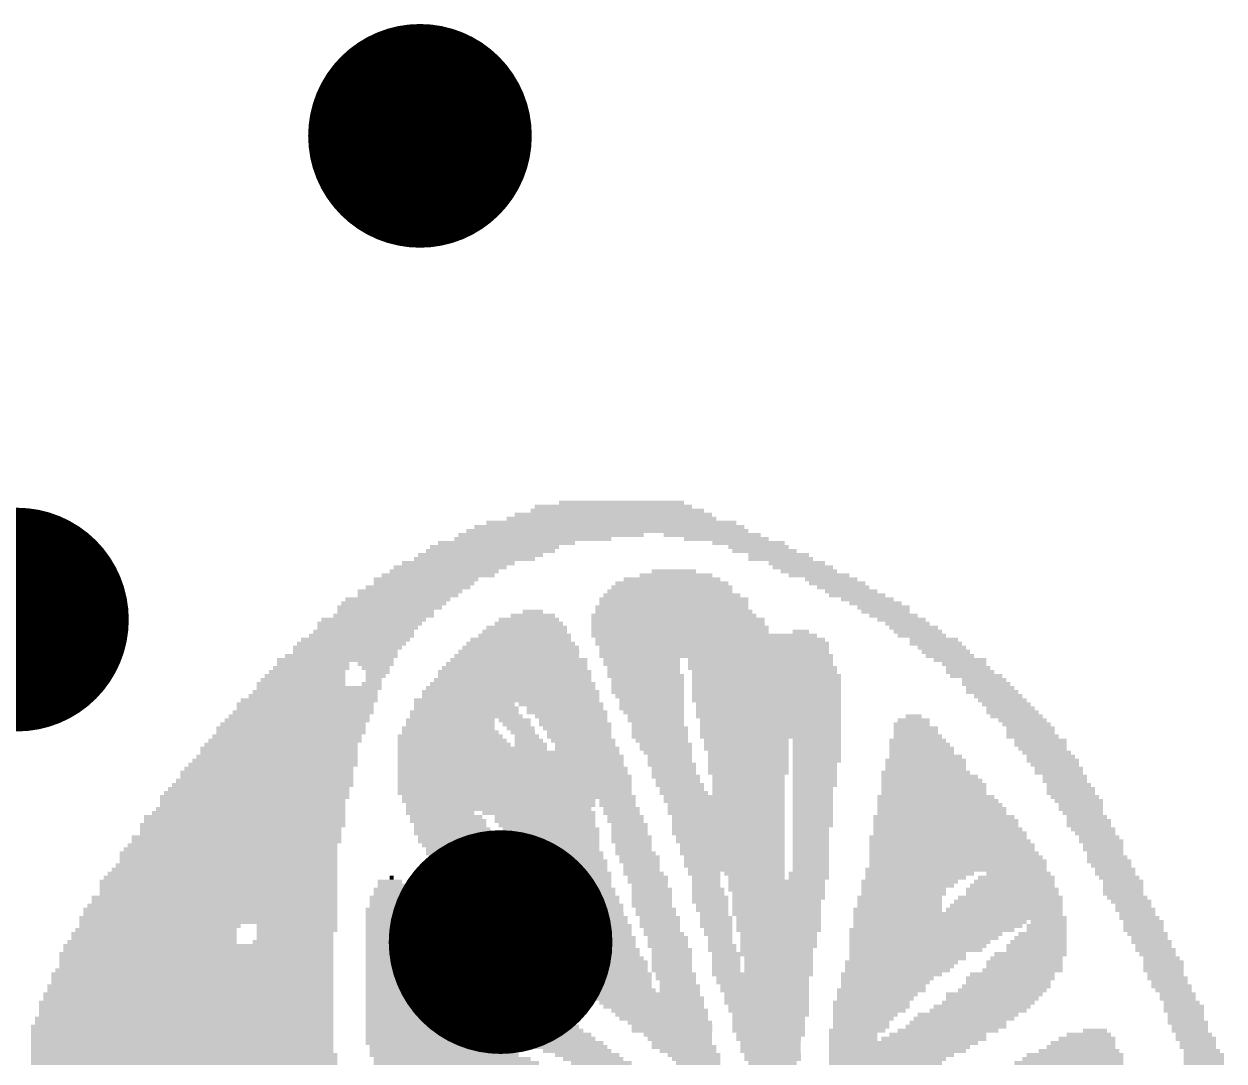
# Model space of a CAD drawing. Extents: x -2.4 to 65.5, y -2.3 to 59.9.
# Drawn here: x 39.265 to 43.047, y 14.865 to 18.132 of the extents above; entities that cross this region are included whole.
import ezdxf

# ---------------------------------------------------------------- set-up
doc = ezdxf.new("R2010")
doc.units = 0
doc.layers.add('18', color=94, linetype='CONTINUOUS')
doc.layers.add('21', color=251, linetype='CONTINUOUS')

# ---------------------------------------------------------------- blocks, each defined once
blk = doc.blocks.new('RECT')
blk.add_solid([(-0.5, -0.5), (0.5, -0.5), (-0.5, 0.5), (0.5, 0.5)])
blk = doc.blocks.new('ROUNDV')
at = {"const_width": 0.5}
blk.add_lwpolyline([(0, -0.25, 1), (0, 0.25, 1), (0, -0.25)], format="xyb", dxfattribs=at)

msp = doc.modelspace()

# ---------------------------------------------------------------- block references
at = {"layer": '18', "xscale": 0.7048, "yscale": 0.7048}
for p in [(40.513, 17.78), (39.243, 16.256), (40.767, 15.24)]:
    msp.add_blockref('ROUNDV', p, dxfattribs=at)
at = {"layer": '21', "yscale": 0.0127}
for p, xscale in [((41.1353, 16.5989), 0.5461), ((41.1226, 16.6116), 0.4953), ((41.148, 16.6243), 0.3937), ((41.1163, 16.5608), 0.7874), ((41.1163, 16.5735), 0.6604), ((41.1226, 16.5862), 0.6223), ((40.9258, 16.5227), 0.5842), ((41.1035, 16.5354), 0.889), ((41.1099, 16.5481), 0.8509), ((41.4338, 16.5227), 0.3048), ((40.748, 16.4846), 0.4064), ((40.7861, 16.4973), 0.4318), ((40.8686, 16.51), 0.4953), ((41.4782, 16.51), 0.2667), ((41.5481, 16.4973), 0.2286), ((41.5798, 16.4846), 0.1905), ((40.6845, 16.4465), 0.381), ((40.7035, 16.4592), 0.3937), ((40.7353, 16.4719), 0.4064), ((41.5988, 16.4719), 0.2032), ((41.6433, 16.4592), 0.1905), ((41.6497, 16.4465), 0.2032), ((40.5892, 16.4084), 0.3429), ((40.6083, 16.4211), 0.3556), ((40.6337, 16.4338), 0.3556), ((41.3131, 16.4084), 0.1397), ((41.7005, 16.4338), 0.1778), ((41.7195, 16.4211), 0.1905), ((41.7386, 16.4084), 0.1778), ((40.5321, 16.383), 0.3302), ((40.5257, 16.3703), 0.3175), ((40.5702, 16.3957), 0.3556), ((41.3068, 16.3703), 0.3556), ((41.3068, 16.383), 0.3048), ((41.3195, 16.3957), 0.2286), ((41.7703, 16.3957), 0.1905), ((41.8084, 16.383), 0.1651), ((41.8274, 16.3703), 0.1778), ((40.4813, 16.3449), 0.3302), ((40.4749, 16.3322), 0.3175), ((40.5067, 16.3576), 0.3302), ((41.3068, 16.3322), 0.4318), ((41.3004, 16.3449), 0.3937), ((41.3068, 16.3576), 0.381), ((41.8465, 16.3576), 0.1651), ((41.8719, 16.3449), 0.1651), ((41.891, 16.3322), 0.1778), ((40.4178, 16.2941), 0.3302), ((40.4305, 16.3068), 0.3302), ((40.4432, 16.3195), 0.3302), ((41.3068, 16.2941), 0.4826), ((41.3131, 16.3195), 0.4699), ((41.3131, 16.3068), 0.4699), ((41.9227, 16.3195), 0.1651), ((41.9481, 16.3068), 0.1651), ((41.9735, 16.2941), 0.1651), ((40.367, 16.256), 0.3302), ((40.3987, 16.2687), 0.3175), ((40.4051, 16.2814), 0.3048), ((40.8559, 16.256), 0.1905), ((40.8686, 16.2687), 0.1397), ((40.8686, 16.2814), 0.0635), ((41.3131, 16.2687), 0.5207), ((41.3258, 16.256), 0.5461), ((41.3131, 16.2814), 0.4953), ((41.9798, 16.2814), 0.1524), ((42.0053, 16.2687), 0.1524), ((42.0307, 16.256), 0.1524), ((40.3352, 16.2179), 0.3175), ((40.3543, 16.2433), 0.3302), ((40.3479, 16.2306), 0.3175), ((40.8432, 16.2179), 0.2667), ((40.8496, 16.2306), 0.254), ((40.8559, 16.2433), 0.2159), ((41.3321, 16.2306), 0.5588), ((41.3321, 16.2179), 0.5588), ((41.3258, 16.2433), 0.5461), ((41.7131, 16.2179), 0.0508), ((42.0497, 16.2433), 0.1397), ((42.0688, 16.2306), 0.1524), ((42.0815, 16.2179), 0.1524), ((40.2971, 16.1798), 0.3429), ((40.3098, 16.1925), 0.3429), ((40.3289, 16.2052), 0.3302), ((40.8305, 16.1798), 0.3429), ((40.8305, 16.1925), 0.3175), ((40.8432, 16.2052), 0.2921), ((41.4083, 16.2052), 0.7112), ((41.4274, 16.1925), 0.7239), ((41.4338, 16.1798), 0.7366), ((42.0941, 16.2052), 0.1524), ((42.1322, 16.1925), 0.1524), ((42.1386, 16.1798), 0.1651), ((40.2654, 16.1417), 0.3556), ((40.2844, 16.1671), 0.3429), ((40.2781, 16.1544), 0.3302), ((40.8178, 16.1417), 0.3937), ((40.8242, 16.1544), 0.381), ((40.8305, 16.1671), 0.3683), ((41.4464, 16.1417), 0.7366), ((41.4401, 16.1671), 0.7239), ((41.4401, 16.1544), 0.7239), ((42.1577, 16.1671), 0.1524), ((42.1703, 16.1544), 0.1524), ((42.1831, 16.1417), 0.1524), ((40.1701, 16.1036), 0.2413), ((40.2463, 16.129), 0.3683), ((40.1765, 16.1163), 0.2286), ((40.3733, 16.1163), 0.1143), ((40.3733, 16.1036), 0.0889), ((40.8115, 16.1036), 0.4572), ((40.8178, 16.1163), 0.4445), ((40.8242, 16.129), 0.4318), ((41.2115, 16.129), 0.2413), ((41.2115, 16.1163), 0.2413), ((41.2178, 16.1036), 0.2286), ((41.5862, 16.129), 0.4572), ((41.5862, 16.1163), 0.4572), ((41.5925, 16.1036), 0.4699), ((42.2148, 16.129), 0.1651), ((42.2275, 16.1163), 0.1397), ((42.2402, 16.1036), 0.1397), ((40.1447, 16.0655), 0.2667), ((40.1511, 16.0782), 0.254), ((40.1574, 16.0909), 0.2413), ((40.3733, 16.0782), 0.0635), ((40.3797, 16.0909), 0.0762), ((40.367, 16.0655), 0.0508), ((40.8051, 16.0655), 0.4953), ((40.8115, 16.0909), 0.4826), ((40.8115, 16.0782), 0.4826), ((41.2178, 16.0909), 0.2286), ((41.2242, 16.0782), 0.2413), ((41.2306, 16.0655), 0.2286), ((41.5988, 16.0909), 0.4572), ((41.6052, 16.0782), 0.4699), ((41.6052, 16.0655), 0.4699), ((42.2465, 16.0909), 0.1524), ((42.2656, 16.0782), 0.1651), ((42.291, 16.0655), 0.1397), ((40.1828, 16.0274), 0.3937), ((40.1384, 16.0528), 0.2794), ((40.1955, 16.0401), 0.3937), ((40.3606, 16.0528), 0.0635), ((40.7988, 16.0274), 0.5588), ((40.7988, 16.0401), 0.5334), ((40.8051, 16.0528), 0.5207), ((41.2306, 16.0528), 0.2286), ((41.2306, 16.0401), 0.2286), ((41.2306, 16.0274), 0.2286), ((41.6052, 16.0528), 0.4699), ((41.6052, 16.0401), 0.4699), ((41.6052, 16.0274), 0.4699), ((42.2974, 16.0528), 0.1524), ((42.3101, 16.0401), 0.1524), ((42.3164, 16.0274), 0.1651), ((40.1638, 16.002), 0.4318), ((40.1765, 16.0147), 0.4064), ((40.7861, 16.002), 0.5842), ((40.7988, 16.0147), 0.5588), ((41.2369, 16.0147), 0.2159), ((41.2433, 16.002), 0.2032), ((41.6052, 16.0147), 0.4699), ((41.6052, 16.002), 0.4699), ((42.3355, 16.0147), 0.1524), ((42.3482, 16.002), 0.1524), ((40.1447, 15.9639), 0.4445), ((40.1511, 15.9893), 0.4318), ((40.1511, 15.9766), 0.4318), ((40.6527, 15.9639), 0.3429), ((40.6527, 15.9893), 0.3175), ((40.6591, 15.9766), 0.3302), ((40.9575, 15.9893), 0.2667), ((40.9702, 15.9766), 0.2413), ((40.9766, 15.9639), 0.254), ((41.2433, 15.9893), 0.2032), ((41.2433, 15.9766), 0.2032), ((41.2496, 15.9639), 0.1905), ((41.6116, 15.9893), 0.4572), ((41.6116, 15.9766), 0.4572), ((41.6116, 15.9639), 0.4572), ((42.3608, 15.9893), 0.1524), ((42.3736, 15.9766), 0.1524), ((42.3799, 15.9639), 0.1651), ((40.113, 15.9258), 0.4572), ((40.1257, 15.9385), 0.4572), ((40.132, 15.9512), 0.4445), ((40.6083, 15.9385), 0.2794), ((40.6083, 15.9258), 0.2794), ((40.6591, 15.9512), 0.3556), ((40.8115, 15.9385), 0.1016), ((40.8178, 15.9258), 0.0889), ((40.9893, 15.9512), 0.2286), ((40.9956, 15.9385), 0.2159), ((41.002, 15.9258), 0.2286), ((41.2559, 15.9512), 0.1778), ((41.2559, 15.9385), 0.1778), ((41.2623, 15.9258), 0.1651), ((41.6116, 15.9512), 0.4572), ((41.6179, 15.9385), 0.4445), ((41.6179, 15.9258), 0.4445), ((42.0624, 15.9258), 0.1143), ((42.0688, 15.9385), 0.1016), ((42.0688, 15.9512), 0.0508), ((42.3926, 15.9512), 0.1651), ((42.4117, 15.9385), 0.1524), ((42.4244, 15.9258), 0.1524), ((40.0939, 15.8877), 0.4699), ((40.1066, 15.9131), 0.4699), ((40.1066, 15.9004), 0.4699), ((40.6083, 15.8877), 0.3302), ((40.6019, 15.9131), 0.2921), ((40.6083, 15.9004), 0.3048), ((40.8305, 15.9131), 0.0889), ((40.8369, 15.9004), 0.0762), ((40.8496, 15.8877), 0.0762), ((41.0083, 15.9131), 0.2159), ((41.0147, 15.9004), 0.2032), ((41.0147, 15.8877), 0.2032), ((41.2687, 15.9131), 0.1778), ((41.2687, 15.9004), 0.1778), ((41.2687, 15.8877), 0.1778), ((41.6179, 15.9131), 0.4445), ((41.6179, 15.9004), 0.4445), ((41.6179, 15.8877), 0.4445), ((42.0751, 15.9131), 0.1397), ((42.0751, 15.9004), 0.1397), ((42.0815, 15.8877), 0.1524), ((42.437, 15.9131), 0.1524), ((42.437, 15.9004), 0.1524), ((42.4434, 15.8877), 0.1651), ((40.0685, 15.8496), 0.4953), ((40.0749, 15.8623), 0.4826), ((40.0876, 15.875), 0.4826), ((40.6146, 15.875), 0.3429), ((40.621, 15.8623), 0.3556), ((40.6781, 15.8496), 0.4699), ((40.8559, 15.875), 0.0889), ((40.8623, 15.8623), 0.1016), ((41.0273, 15.875), 0.2032), ((41.0337, 15.8623), 0.1905), ((41.0401, 15.8496), 0.2032), ((41.275, 15.875), 0.1651), ((41.2877, 15.8623), 0.1651), ((41.2877, 15.8496), 0.1651), ((41.5417, 15.875), 0.2667), ((41.5417, 15.8623), 0.2667), ((41.5417, 15.8496), 0.2667), ((41.764, 15.875), 0.1524), ((41.764, 15.8623), 0.1524), ((41.764, 15.8496), 0.1524), ((42.0941, 15.8496), 0.2032), ((42.0815, 15.875), 0.1778), ((42.0878, 15.8623), 0.1905), ((42.4688, 15.875), 0.1651), ((42.4688, 15.8623), 0.1651), ((42.4751, 15.8496), 0.1524), ((40.0558, 15.8115), 0.5207), ((40.0622, 15.8242), 0.508), ((40.0685, 15.8369), 0.4953), ((40.7924, 15.8369), 0.6985), ((40.7988, 15.8242), 0.7112), ((40.7988, 15.8115), 0.7112), ((41.294, 15.8369), 0.1524), ((41.3004, 15.8242), 0.1397), ((41.3004, 15.8115), 0.1397), ((41.5481, 15.8369), 0.254), ((41.5481, 15.8242), 0.254), ((41.5481, 15.8115), 0.254), ((41.764, 15.8369), 0.1524), ((41.764, 15.8242), 0.1524), ((41.764, 15.8115), 0.1524), ((42.1069, 15.8115), 0.254), ((42.0941, 15.8369), 0.2032), ((42.1069, 15.8242), 0.2286), ((42.4879, 15.8369), 0.1524), ((42.5006, 15.8242), 0.1524), ((42.5069, 15.8115), 0.1651), ((40.0304, 15.7734), 0.5461), ((40.0368, 15.7861), 0.5334), ((40.0495, 15.7988), 0.5334), ((40.7988, 15.7988), 0.7112), ((40.8051, 15.7861), 0.7239), ((40.8051, 15.7734), 0.7239), ((41.3068, 15.7988), 0.1524), ((41.3131, 15.7861), 0.1397), ((41.3131, 15.7734), 0.1397), ((41.5481, 15.7988), 0.254), ((41.5481, 15.7861), 0.254), ((41.5481, 15.7734), 0.254), ((41.7576, 15.7988), 0.1397), ((41.7576, 15.7861), 0.1397), ((41.7576, 15.7734), 0.1397), ((42.1069, 15.7734), 0.2794), ((42.1069, 15.7988), 0.254), ((42.1069, 15.7861), 0.254), ((42.5132, 15.7988), 0.1524), ((42.526, 15.7861), 0.1524), ((42.526, 15.7734), 0.1524), ((40.0177, 15.7353), 0.5715), ((40.0241, 15.748), 0.5588), ((40.0304, 15.7607), 0.5461), ((40.8115, 15.7607), 0.7366), ((40.8115, 15.748), 0.7366), ((40.8115, 15.7353), 0.7366), ((41.3195, 15.7607), 0.1524), ((41.3258, 15.748), 0.1397), ((41.3321, 15.7353), 0.1524), ((41.5481, 15.7607), 0.2286), ((41.5481, 15.748), 0.2286), ((41.5481, 15.7353), 0.2286), ((41.7576, 15.7607), 0.1397), ((41.7576, 15.748), 0.1397), ((41.7576, 15.7353), 0.1397), ((42.1322, 15.7353), 0.3302), ((42.1196, 15.7607), 0.3048), ((42.1259, 15.748), 0.3175), ((42.545, 15.7607), 0.1397), ((42.545, 15.748), 0.1397), ((42.5577, 15.7353), 0.1397), ((39.9923, 15.6972), 0.5969), ((39.9987, 15.7099), 0.5842), ((40.005, 15.7226), 0.5715), ((40.8115, 15.7226), 0.7366), ((40.8115, 15.7099), 0.7366), ((40.8242, 15.6972), 0.7366), ((41.3385, 15.7226), 0.1397), ((41.3449, 15.7099), 0.1524), ((41.4719, 15.6972), 0.381), ((41.5481, 15.7226), 0.2286), ((41.5481, 15.7099), 0.2286), ((41.7512, 15.7226), 0.127), ((41.7512, 15.7099), 0.127), ((41.7512, 15.6972), 0.127), ((42.1386, 15.6972), 0.3683), ((42.1322, 15.7226), 0.3302), ((42.1322, 15.7099), 0.3302), ((42.5641, 15.7226), 0.1524), ((42.5641, 15.7099), 0.1524), ((42.5768, 15.6972), 0.1524), ((39.9796, 15.6591), 0.5969), ((39.986, 15.6845), 0.5842), ((39.986, 15.6718), 0.5842), ((40.7607, 15.6845), 0.6096), ((40.767, 15.6718), 0.5969), ((40.7607, 15.6591), 0.5842), ((41.1353, 15.6845), 0.1143), ((41.1353, 15.6718), 0.1143), ((41.148, 15.6591), 0.1143), ((41.4719, 15.6845), 0.381), ((41.4782, 15.6718), 0.3683), ((41.4782, 15.6591), 0.3683), ((41.7512, 15.6845), 0.127), ((41.7512, 15.6718), 0.127), ((41.7512, 15.6591), 0.127), ((42.145, 15.6845), 0.381), ((42.1513, 15.6718), 0.3937), ((42.1577, 15.6591), 0.4064), ((42.5894, 15.6845), 0.1524), ((42.5958, 15.6718), 0.1397), ((42.5958, 15.6591), 0.1397), ((39.9606, 15.6337), 0.635), ((39.9606, 15.621), 0.635), ((39.9733, 15.6464), 0.6096), ((40.5765, 15.6464), 0.2159), ((40.5956, 15.6337), 0.2286), ((40.6019, 15.621), 0.2413), ((40.8877, 15.6464), 0.3556), ((40.9067, 15.6337), 0.3175), ((40.9067, 15.621), 0.3175), ((41.148, 15.6464), 0.1143), ((41.1607, 15.6337), 0.1143), ((41.1607, 15.621), 0.1143), ((41.4782, 15.6464), 0.3683), ((41.4845, 15.6337), 0.3556), ((41.4845, 15.621), 0.3556), ((41.7512, 15.6464), 0.127), ((41.7512, 15.6337), 0.127), ((41.7512, 15.621), 0.127), ((42.164, 15.6337), 0.4445), ((42.1703, 15.621), 0.4572), ((42.1577, 15.6464), 0.4064), ((42.6022, 15.6464), 0.127), ((42.6212, 15.621), 0.1397), ((42.6149, 15.6337), 0.127), ((39.9542, 15.6083), 0.6477), ((39.9479, 15.5956), 0.635), ((39.9479, 15.5829), 0.635), ((40.6083, 15.6083), 0.2286), ((40.6146, 15.5956), 0.2413), ((40.621, 15.5829), 0.254), ((40.9131, 15.6083), 0.3048), ((40.9258, 15.5956), 0.3048), ((40.9321, 15.5829), 0.2921), ((41.1734, 15.6083), 0.1143), ((41.1734, 15.5956), 0.1143), ((41.1734, 15.5829), 0.1143), ((41.4845, 15.6083), 0.3556), ((41.4845, 15.5956), 0.3556), ((41.4845, 15.5829), 0.3556), ((41.7512, 15.6083), 0.127), ((41.7449, 15.5956), 0.1143), ((41.7449, 15.5829), 0.1143), ((42.1703, 15.6083), 0.4572), ((42.1767, 15.5956), 0.4699), ((42.1831, 15.5829), 0.4826), ((42.6212, 15.6083), 0.1397), ((42.6339, 15.5956), 0.1397), ((42.6403, 15.5829), 0.127), ((39.9225, 15.5448), 0.6604), ((39.9352, 15.5702), 0.6604), ((39.9352, 15.5575), 0.6604), ((40.6337, 15.5702), 0.254), ((40.64, 15.5575), 0.2667), ((40.6527, 15.5448), 0.2667), ((40.9448, 15.5702), 0.2667), ((40.9448, 15.5575), 0.2667), ((40.9512, 15.5448), 0.254), ((41.1797, 15.5702), 0.127), ((41.1797, 15.5575), 0.127), ((41.1861, 15.5448), 0.1143), ((41.4909, 15.5702), 0.3429), ((41.4909, 15.5575), 0.3429), ((41.4973, 15.5448), 0.3302), ((41.7449, 15.5702), 0.1143), ((41.7449, 15.5575), 0.1143), ((41.7449, 15.5448), 0.1143), ((42.1767, 15.5702), 0.4953), ((42.1894, 15.5448), 0.5207), ((42.1831, 15.5575), 0.508), ((42.6593, 15.5575), 0.1397), ((42.653, 15.5702), 0.127), ((42.6656, 15.5448), 0.127), ((39.9098, 15.5194), 0.6858), ((39.9098, 15.5067), 0.6858), ((39.9161, 15.5321), 0.6731), ((40.6654, 15.5321), 0.2667), ((40.6654, 15.5194), 0.2667), ((40.6845, 15.5067), 0.254), ((40.9512, 15.5321), 0.254), ((40.9639, 15.5194), 0.254), ((40.9702, 15.5067), 0.2413), ((41.1861, 15.5321), 0.1143), ((41.1925, 15.5194), 0.127), ((41.2052, 15.5067), 0.127), ((41.4973, 15.5321), 0.3302), ((41.4973, 15.5194), 0.3302), ((41.5036, 15.5067), 0.3175), ((41.7449, 15.5321), 0.1143), ((41.7449, 15.5194), 0.1143), ((41.7449, 15.5067), 0.1143), ((42.1894, 15.5321), 0.5207), ((42.1958, 15.5194), 0.5334), ((42.2021, 15.5067), 0.5461), ((42.6656, 15.5321), 0.127), ((42.672, 15.5194), 0.1143), ((42.6784, 15.5067), 0.127), ((39.8971, 15.4686), 0.7112), ((39.9034, 15.4813), 0.6985), ((39.9098, 15.494), 0.6858), ((40.6908, 15.494), 0.2667), ((40.7035, 15.4813), 0.2667), ((40.7162, 15.4686), 0.2667), ((40.9766, 15.494), 0.254), ((40.9829, 15.4813), 0.2413), ((40.9893, 15.4686), 0.2286), ((41.2052, 15.494), 0.127), ((41.2115, 15.4813), 0.1143), ((41.2115, 15.4686), 0.1143), ((41.5036, 15.494), 0.3175), ((41.5036, 15.4813), 0.3175), ((41.51, 15.4686), 0.3048), ((41.7449, 15.494), 0.1143), ((41.7449, 15.4813), 0.1143), ((41.7449, 15.4686), 0.1143), ((42.2021, 15.4686), 0.5715), ((42.2084, 15.494), 0.5588), ((42.2084, 15.4813), 0.5588), ((42.6847, 15.494), 0.1397), ((42.6911, 15.4813), 0.127), ((42.7037, 15.4686), 0.127), ((39.878, 15.4305), 0.7493), ((39.8844, 15.4432), 0.7366), ((39.8907, 15.4559), 0.7239), ((40.4178, 15.4305), 0.0762), ((40.4241, 15.4432), 0.0127), ((40.8559, 15.4559), 0.5207), ((40.8686, 15.4432), 0.4953), ((40.8686, 15.4305), 0.4953), ((41.2178, 15.4559), 0.127), ((41.2306, 15.4432), 0.127), ((41.2306, 15.4305), 0.127), ((41.4083, 15.4559), 0.1016), ((41.4147, 15.4432), 0.0889), ((41.4147, 15.4305), 0.0889), ((41.5671, 15.4559), 0.1905), ((41.6369, 15.4305), 0.3048), ((41.5735, 15.4432), 0.1778), ((41.7386, 15.4559), 0.127), ((41.7386, 15.4432), 0.127), ((42.056, 15.4305), 0.3048), ((42.0878, 15.4559), 0.3429), ((42.0751, 15.4432), 0.3175), ((42.3863, 15.4305), 0.254), ((42.3926, 15.4432), 0.2413), ((42.3989, 15.4559), 0.2032), ((42.7037, 15.4559), 0.127), ((42.7165, 15.4432), 0.127), ((42.7292, 15.4305), 0.127), ((39.878, 15.4178), 0.7493), ((39.878, 15.4051), 0.7493), ((39.878, 15.3924), 0.7493), ((40.4368, 15.3924), 0.1397), ((40.4305, 15.4051), 0.127), ((40.4305, 15.4178), 0.1016), ((40.875, 15.4178), 0.4826), ((40.894, 15.4051), 0.4699), ((40.9004, 15.3924), 0.4572), ((41.2369, 15.4178), 0.1143), ((41.2433, 15.4051), 0.127), ((41.2433, 15.3924), 0.127), ((41.4147, 15.4178), 0.0889), ((41.4211, 15.4051), 0.1016), ((41.4211, 15.3924), 0.1016), ((41.6369, 15.4178), 0.3048), ((41.6369, 15.4051), 0.3048), ((41.6433, 15.3924), 0.2921), ((42.0497, 15.4178), 0.2921), ((42.037, 15.4051), 0.2667), ((42.037, 15.3924), 0.2667), ((42.3799, 15.4051), 0.2921), ((42.3799, 15.3924), 0.2921), ((42.3799, 15.4178), 0.2667), ((42.7292, 15.4178), 0.127), ((42.7292, 15.4051), 0.127), ((42.7292, 15.3924), 0.127), ((39.859, 15.3543), 0.7874), ((39.8653, 15.3797), 0.7747), ((39.8653, 15.367), 0.7747), ((40.4432, 15.3797), 0.1778), ((40.4559, 15.367), 0.2032), ((40.4559, 15.3543), 0.2032), ((40.9131, 15.3797), 0.4572), ((40.9194, 15.367), 0.4445), ((40.9321, 15.3543), 0.4445), ((41.2433, 15.3797), 0.127), ((41.2433, 15.367), 0.127), ((41.2433, 15.3543), 0.127), ((41.4274, 15.3797), 0.1143), ((41.4274, 15.367), 0.1143), ((41.4338, 15.3543), 0.1016), ((41.6369, 15.367), 0.2794), ((41.6369, 15.3543), 0.2794), ((41.6433, 15.3797), 0.2921), ((42.0243, 15.3797), 0.2667), ((42.0243, 15.367), 0.2667), ((42.0243, 15.3543), 0.2667), ((42.3608, 15.3543), 0.3556), ((42.3672, 15.367), 0.3429), ((42.3736, 15.3797), 0.3302), ((42.7418, 15.3797), 0.127), ((42.7546, 15.367), 0.127), ((42.7609, 15.3543), 0.1143), ((39.8463, 15.3162), 0.8128), ((39.8526, 15.3416), 0.8001), ((39.8526, 15.3289), 0.8001), ((40.4749, 15.3162), 0.2667), ((40.4559, 15.3416), 0.2286), ((40.4622, 15.3289), 0.2413), ((40.9448, 15.3416), 0.4191), ((40.9512, 15.3289), 0.4064), ((40.9639, 15.3162), 0.4064), ((41.2559, 15.3416), 0.127), ((41.2559, 15.3289), 0.127), ((41.2687, 15.3162), 0.127), ((41.4338, 15.3416), 0.1016), ((41.4464, 15.3162), 0.1016), ((41.4401, 15.3289), 0.0889), ((41.6369, 15.3416), 0.2794), ((41.6369, 15.3289), 0.2794), ((41.6433, 15.3162), 0.2667), ((42.0179, 15.3416), 0.2794), ((42.2084, 15.3289), 0.6604), ((42.2148, 15.3162), 0.6731), ((42.3545, 15.3416), 0.3683), ((42.7673, 15.3416), 0.127), ((42.7799, 15.3162), 0.127), ((42.7736, 15.3289), 0.1143), ((39.6812, 15.2781), 0.508), ((39.8463, 15.3035), 0.8128), ((39.6939, 15.2908), 0.508), ((40.1257, 15.2908), 0.254), ((40.1257, 15.2781), 0.254), ((40.4876, 15.2908), 0.2921), ((40.4813, 15.3035), 0.2794), ((40.494, 15.2781), 0.3048), ((40.9766, 15.3035), 0.381), ((40.9893, 15.2908), 0.381), ((40.9956, 15.2781), 0.3683), ((41.2687, 15.3035), 0.127), ((41.2687, 15.2908), 0.127), ((41.275, 15.2781), 0.1143), ((41.4464, 15.3035), 0.1016), ((41.4464, 15.2908), 0.1016), ((41.4528, 15.2781), 0.0889), ((41.6433, 15.3035), 0.2667), ((41.6433, 15.2908), 0.2667), ((41.6433, 15.2781), 0.2667), ((42.1259, 15.2781), 0.5207), ((42.1513, 15.3035), 0.5461), ((42.145, 15.2908), 0.5334), ((42.4879, 15.2908), 0.127), ((42.4879, 15.2781), 0.127), ((42.4942, 15.3035), 0.1143), ((42.7927, 15.3035), 0.127), ((42.7927, 15.2908), 0.127), ((42.7927, 15.2781), 0.127), ((39.6684, 15.24), 0.5334), ((39.6748, 15.2654), 0.5207), ((39.6748, 15.2527), 0.5207), ((40.113, 15.24), 0.254), ((40.1193, 15.2654), 0.2413), ((40.1193, 15.2527), 0.2413), ((40.513, 15.2527), 0.3429), ((40.513, 15.24), 0.3429), ((40.5067, 15.2654), 0.3302), ((41.002, 15.2654), 0.3556), ((41.021, 15.2527), 0.3429), ((41.021, 15.24), 0.3429), ((41.2814, 15.2654), 0.127), ((41.294, 15.2527), 0.127), ((41.294, 15.24), 0.127), ((41.4528, 15.2654), 0.0889), ((41.4592, 15.2527), 0.0762), ((41.4592, 15.24), 0.0762), ((41.6433, 15.2654), 0.2413), ((41.6433, 15.2527), 0.2413), ((41.6433, 15.24), 0.2413), ((42.1005, 15.2527), 0.4699), ((42.0878, 15.24), 0.4445), ((42.1069, 15.2654), 0.4826), ((42.4625, 15.24), 0.1778), ((42.4688, 15.2527), 0.1651), ((42.4751, 15.2654), 0.1524), ((42.8054, 15.2654), 0.127), ((42.818, 15.24), 0.127), ((42.8117, 15.2527), 0.1143), ((39.8082, 15.2019), 0.8636), ((39.8145, 15.2273), 0.8509), ((39.8145, 15.2146), 0.8509), ((40.5257, 15.2146), 0.3683), ((40.5194, 15.2273), 0.3556), ((40.5384, 15.2019), 0.3937), ((41.0337, 15.2273), 0.3175), ((41.0401, 15.2146), 0.3302), ((41.0528, 15.2019), 0.3048), ((41.294, 15.2273), 0.127), ((41.3068, 15.2146), 0.127), ((41.3068, 15.2019), 0.127), ((41.4655, 15.2273), 0.0889), ((41.4655, 15.2146), 0.0889), ((41.5925, 15.2019), 0.3175), ((41.6369, 15.2146), 0.2286), ((41.6433, 15.2273), 0.2413), ((42.0751, 15.2146), 0.4191), ((42.0497, 15.2019), 0.3683), ((42.0815, 15.2273), 0.4318), ((42.437, 15.2019), 0.2286), ((42.4561, 15.2273), 0.1905), ((42.4561, 15.2146), 0.1905), ((42.8244, 15.2273), 0.1143), ((42.8308, 15.2146), 0.127), ((42.8371, 15.2019), 0.1143), ((39.8082, 15.1892), 0.8636), ((39.8082, 15.1765), 0.8636), ((39.8082, 15.1638), 0.8636), ((40.5511, 15.1765), 0.4191), ((40.5448, 15.1892), 0.4064), ((40.5575, 15.1638), 0.4318), ((41.0654, 15.1892), 0.3048), ((41.0845, 15.1765), 0.2921), ((41.0845, 15.1638), 0.2921), ((41.3068, 15.1892), 0.127), ((41.3068, 15.1765), 0.127), ((41.3068, 15.1638), 0.127), ((41.4782, 15.1892), 0.0889), ((41.4782, 15.1765), 0.0889), ((41.4782, 15.1638), 0.0889), ((41.6433, 15.1892), 0.2159), ((41.6433, 15.1765), 0.2159), ((41.6433, 15.1638), 0.2159), ((42.0243, 15.1638), 0.3429), ((42.0307, 15.1765), 0.3556), ((42.0497, 15.1892), 0.3683), ((42.418, 15.1765), 0.2413), ((42.418, 15.1638), 0.2413), ((42.4244, 15.1892), 0.2286), ((42.8561, 15.1765), 0.127), ((42.8561, 15.1638), 0.127), ((42.8498, 15.1892), 0.1143), ((39.7955, 15.1384), 0.889), ((39.7955, 15.1257), 0.889), ((39.8018, 15.1511), 0.8763), ((40.5638, 15.1511), 0.4445), ((40.5765, 15.1384), 0.4699), ((40.5765, 15.1257), 0.4699), ((41.0909, 15.1511), 0.2794), ((41.1163, 15.1384), 0.254), ((41.1163, 15.1257), 0.254), ((41.3068, 15.1511), 0.127), ((41.3195, 15.1384), 0.127), ((41.3195, 15.1257), 0.127), ((41.4782, 15.1511), 0.0889), ((41.5925, 15.1384), 0.3175), ((41.5925, 15.1257), 0.2921), ((41.6433, 15.1511), 0.2159), ((41.9862, 15.1257), 0.2921), ((41.9989, 15.1384), 0.3175), ((42.0179, 15.1511), 0.3302), ((42.3736, 15.1257), 0.2794), ((42.3799, 15.1384), 0.2667), ((42.4117, 15.1511), 0.254), ((42.8561, 15.1511), 0.127), ((42.8625, 15.1384), 0.1143), ((42.8689, 15.1257), 0.127), ((39.7891, 15.1003), 0.9017), ((39.7891, 15.0876), 0.9017), ((39.7955, 15.113), 0.889), ((40.5892, 15.113), 0.4953), ((40.6019, 15.0876), 0.5207), ((40.5956, 15.1003), 0.508), ((41.1226, 15.113), 0.2413), ((41.129, 15.1003), 0.2286), ((41.148, 15.0876), 0.2159), ((41.3321, 15.1003), 0.127), ((41.3321, 15.0876), 0.127), ((41.3258, 15.113), 0.1143), ((41.5925, 15.113), 0.2921), ((41.5988, 15.1003), 0.2794), ((41.5988, 15.0876), 0.2794), ((41.9672, 15.0876), 0.2794), ((41.9798, 15.113), 0.2794), ((41.9735, 15.1003), 0.2667), ((42.3482, 15.0876), 0.2794), ((42.3608, 15.1003), 0.2794), ((42.3672, 15.113), 0.2667), ((42.8752, 15.113), 0.1143), ((42.8816, 15.1003), 0.127), ((42.8879, 15.0876), 0.1143), ((39.7764, 15.0495), 0.9271), ((39.7828, 15.0749), 0.9144), ((39.7828, 15.0622), 0.9144), ((40.6273, 15.0495), 0.5715), ((40.6146, 15.0749), 0.5461), ((40.621, 15.0622), 0.5588), ((41.2242, 15.0749), 0.3429), ((41.2369, 15.0622), 0.3429), ((41.2433, 15.0495), 0.3302), ((41.6052, 15.0749), 0.2667), ((41.6052, 15.0622), 0.2667), ((41.6052, 15.0495), 0.2667), ((41.9354, 15.0495), 0.2413), ((41.9481, 15.0622), 0.2413), ((41.9545, 15.0749), 0.254), ((42.3037, 15.0495), 0.2921), ((42.3227, 15.0749), 0.3048), ((42.3164, 15.0622), 0.2921), ((42.9006, 15.0749), 0.1143), ((42.9006, 15.0622), 0.1143), ((42.9133, 15.0495), 0.1143), ((39.7764, 15.0368), 0.9271), ((39.7764, 15.0241), 0.9271), ((39.7764, 15.0114), 0.9271), ((40.64, 15.0241), 0.5969), ((40.6337, 15.0368), 0.5842), ((40.6591, 15.0114), 0.635), ((41.2496, 15.0368), 0.3175), ((41.2687, 15.0241), 0.3048), ((41.275, 15.0114), 0.2921), ((41.6116, 15.0368), 0.254), ((41.6116, 15.0241), 0.254), ((41.6179, 15.0114), 0.2413), ((41.9354, 15.0368), 0.2413), ((41.9291, 15.0241), 0.2286), ((41.9164, 15.0114), 0.2032), ((42.2402, 15.0114), 0.3175), ((42.272, 15.0241), 0.3048), ((42.2846, 15.0368), 0.3048), ((42.9197, 15.0368), 0.127), ((42.9197, 15.0241), 0.127), ((42.926, 15.0114), 0.1143), ((39.7637, 14.9733), 0.9525), ((39.7701, 14.9987), 0.9398), ((39.7701, 14.986), 0.9398), ((40.6654, 14.9987), 0.6477), ((40.6654, 14.986), 0.6477), ((40.6781, 14.9733), 0.6731), ((41.2814, 14.9987), 0.2794), ((41.3004, 14.986), 0.2667), ((41.3068, 14.9733), 0.254), ((41.6116, 14.9987), 0.2286), ((41.6116, 14.986), 0.2286), ((41.6116, 14.9733), 0.2286), ((41.91, 14.9987), 0.1905), ((41.9036, 14.986), 0.1778), ((41.9036, 14.9733), 0.1778), ((42.2021, 14.9733), 0.3175), ((42.2084, 14.986), 0.3048), ((42.2275, 14.9987), 0.3175), ((42.9323, 14.986), 0.127), ((42.926, 14.9987), 0.1143), ((42.9387, 14.9733), 0.1143), ((39.7637, 14.9606), 0.9525), ((39.7637, 14.9479), 0.9525), ((39.7637, 14.9352), 0.9525), ((40.6845, 14.9606), 0.6858), ((40.5448, 14.9479), 0.4064), ((40.5448, 14.9352), 0.4064), ((40.9321, 14.9479), 0.2413), ((40.9512, 14.9352), 0.2286), ((41.3068, 14.9606), 0.254), ((41.3258, 14.9479), 0.2159), ((41.3321, 14.9352), 0.2032), ((41.6116, 14.9606), 0.2286), ((41.6179, 14.9479), 0.2159), ((41.6116, 14.9352), 0.2032), ((41.891, 14.9606), 0.1778), ((41.8783, 14.9479), 0.1524), ((41.8783, 14.9352), 0.1524), ((42.1322, 14.9352), 0.3302), ((42.145, 14.9479), 0.3048), ((42.1767, 14.9606), 0.3175), ((42.6149, 14.9352), 0.1778), ((42.6212, 14.9479), 0.1397), ((42.6403, 14.9606), 0.0762), ((42.9387, 14.9606), 0.1143), ((42.9514, 14.9479), 0.1143), ((42.9578, 14.9352), 0.127), ((39.7637, 14.9225), 0.9525), ((39.7637, 14.9098), 0.9525), ((39.7637, 14.8971), 0.9525), ((40.5448, 14.9225), 0.4064), ((40.5575, 14.9098), 0.4064), ((40.5638, 14.8971), 0.4191), ((40.9766, 14.9225), 0.2286), ((40.9893, 14.9098), 0.2286), ((41.0083, 14.8971), 0.2159), ((41.3385, 14.9225), 0.1905), ((41.3449, 14.9098), 0.2032), ((41.3576, 14.8971), 0.1778), ((41.6179, 14.9225), 0.1905), ((41.6179, 14.9098), 0.1905), ((41.6179, 14.8971), 0.1905), ((42.0243, 14.9098), 0.4445), ((42.0179, 14.8971), 0.4318), ((42.037, 14.9225), 0.4699), ((42.5894, 14.8971), 0.254), ((42.5958, 14.9098), 0.2159), ((42.6022, 14.9225), 0.2032), ((42.9641, 14.9225), 0.1143), ((42.9641, 14.9098), 0.1143), ((42.9768, 14.8971), 0.1143), ((39.7701, 14.8844), 0.9652), ((39.7701, 14.8717), 0.9652), ((39.7701, 14.859), 0.9652), ((40.5892, 14.8844), 0.4699), ((40.6273, 14.859), 0.5207), ((40.6146, 14.8717), 0.4953), ((41.0401, 14.8844), 0.2032), ((41.0591, 14.8717), 0.1905), ((41.0845, 14.859), 0.1905), ((41.3766, 14.8844), 0.1651), ((41.383, 14.8717), 0.1524), ((41.3893, 14.859), 0.1397), ((41.6243, 14.8844), 0.1778), ((41.6243, 14.8717), 0.1778), ((41.6243, 14.859), 0.1524), ((41.9862, 14.8717), 0.3683), ((41.9798, 14.859), 0.3556), ((41.9989, 14.8844), 0.3937), ((42.5577, 14.859), 0.3429), ((42.5704, 14.8717), 0.3175), ((42.5768, 14.8844), 0.3048), ((42.9832, 14.8844), 0.127), ((42.9832, 14.8717), 0.127), ((42.9832, 14.859), 0.127)]:
    msp.add_blockref('RECT', p, dxfattribs=dict(at, xscale=xscale))

doc.saveas('drawing.dxf')
